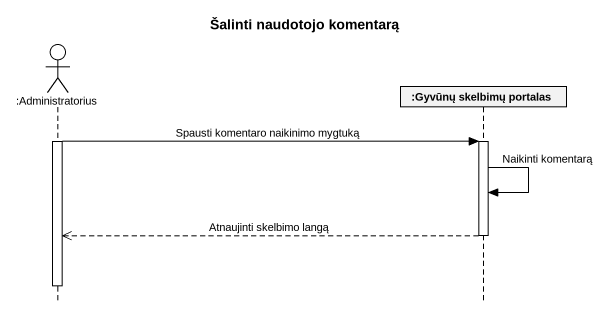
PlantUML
@startuml
title Šalinti naudotojo komentarą
hide footbox
actor ":Administratorius" as Administratorius
participant ":Gyvūnų skelbimų portalas" as Gyvūnų_skelbimų_portalas

activate Administratorius
Administratorius -> Gyvūnų_skelbimų_portalas : Spausti komentaro naikinimo mygtuką
activate Gyvūnų_skelbimų_portalas
Gyvūnų_skelbimų_portalas -> Gyvūnų_skelbimų_portalas : Naikinti komentarą
Gyvūnų_skelbimų_portalas -->> Administratorius : Atnaujinti skelbimo langą
deactivate Gyvūnų_skelbimų_portalas
deactivate Administratorius
@enduml
